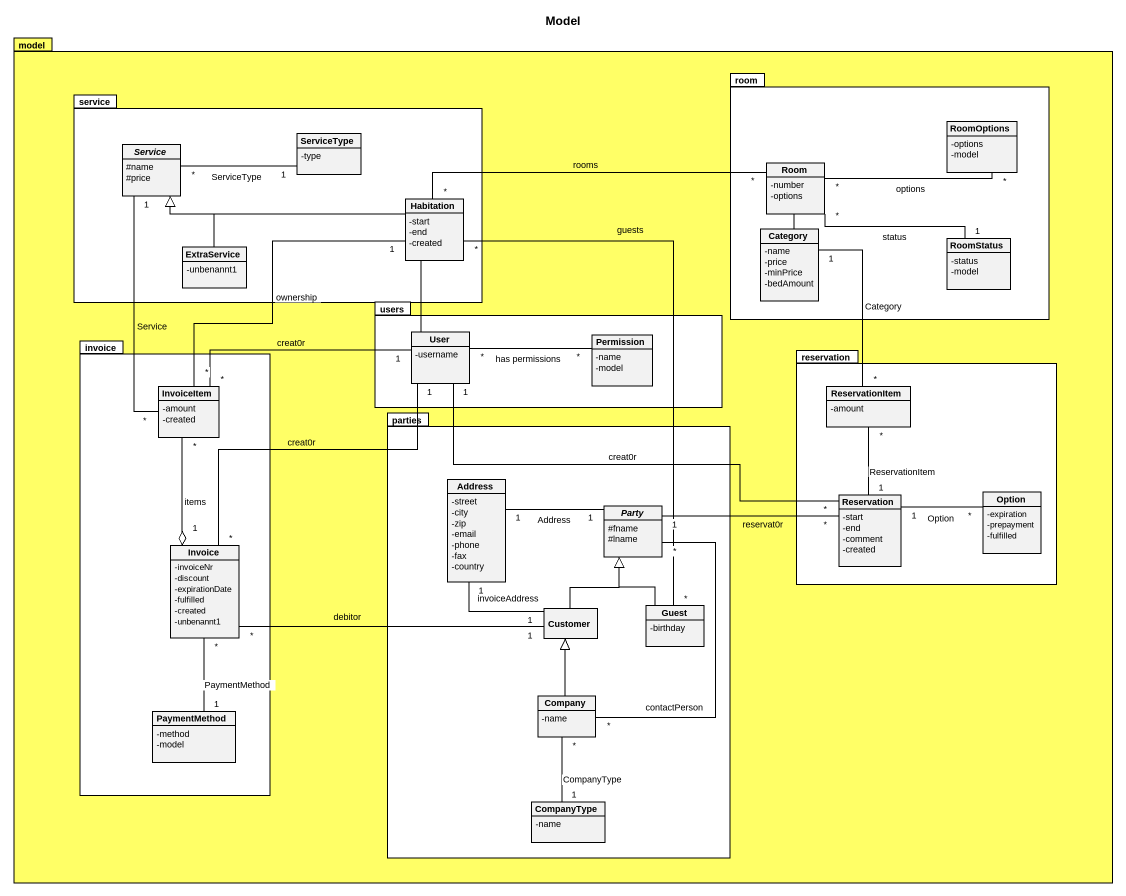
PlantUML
@startuml
title Model
hide circle
hide empty members
skinparam classAttributeIconSize 0
package model #FFFF66 {
  package service {
    class ServiceType {
      -type
    }
    abstract class Service {
      #name
      #price
    }
    class Habitation {
      -start
      -end
      -created
    }
    class ExtraService {
      -unbenannt1
    }
  }
  package room {
    class RoomOptions {
      -options
      -model
    }
    class Room {
      -number
      -options
    }
    class Category {
      -name
      -price
      -minPrice
      -bedAmount
    }
    class RoomStatus {
      -status
      -model
    }
  }
  package users {
    class User {
      -username
    }
    class Permission {
      -name
      -model
    }
  }
  package invoice {
    class InvoiceItem {
      -amount
      -created
    }
    class Invoice {
      -invoiceNr
      -discount
      -expirationDate
      -fulfilled
      -created
      -unbenannt1
    }
    class PaymentMethod {
      -method
      -model
    }
  }
  package reservation {
    class ReservationItem {
      -amount
    }
    class Reservation {
      -start
      -end
      -comment
      -created
    }
    class Option {
      -expiration
      -prepayment
      -fulfilled
    }
  }
  package parties {
    class Address {
      -street
      -city
      -zip
      -email
      -phone
      -fax
      -country
    }
    abstract class Party {
      #fname
      #lname
    }
    class Customer
    class Guest {
      -birthday
    }
    class Company {
      -name
    }
    class CompanyType {
      -name
    }
  }
}
Service "*" -right- "1" ServiceType : ServiceType
Room "*" -right- "*" RoomOptions : options
Room -- Category
Room "*" -right- "1" RoomStatus : status
Habitation -left-|> Service
Habitation "*" -right- "*" Room : rooms
Habitation -- User
Habitation "*" -- "*" Guest : guests
ExtraService -up-|> Service
User "*" -right- "*" Permission : has permissions
User "1" -left- "*" InvoiceItem : creat0r
User "1" -right- "*" Reservation : creat0r
User "1" -- "*" Invoice : creat0r
InvoiceItem "*" -up- "1" Service : Service
InvoiceItem "*" -up- "1" Habitation : ownership
ReservationItem "*" -up- "1" Category : Category
Address "1" -right- "1" Party : Address
Address "1" -- "1" Customer : invoiceAddress
Reservation "1" -up- "*" ReservationItem : ReservationItem
Reservation "*" -left- "1" Party : reservat0r
Option "*" -left- "1" Reservation : Option
Invoice "1" o-up- "*" InvoiceItem : items
Invoice "*" -- "1" PaymentMethod : PaymentMethod
Customer -up-|> Party
Customer "1" -left- "*" Invoice : debitor
Guest -up-|> Party
Company "*" -up- "*" Party : contactPerson
Company -up-|> Customer
Company "*" -- "1" CompanyType : CompanyType
@enduml
